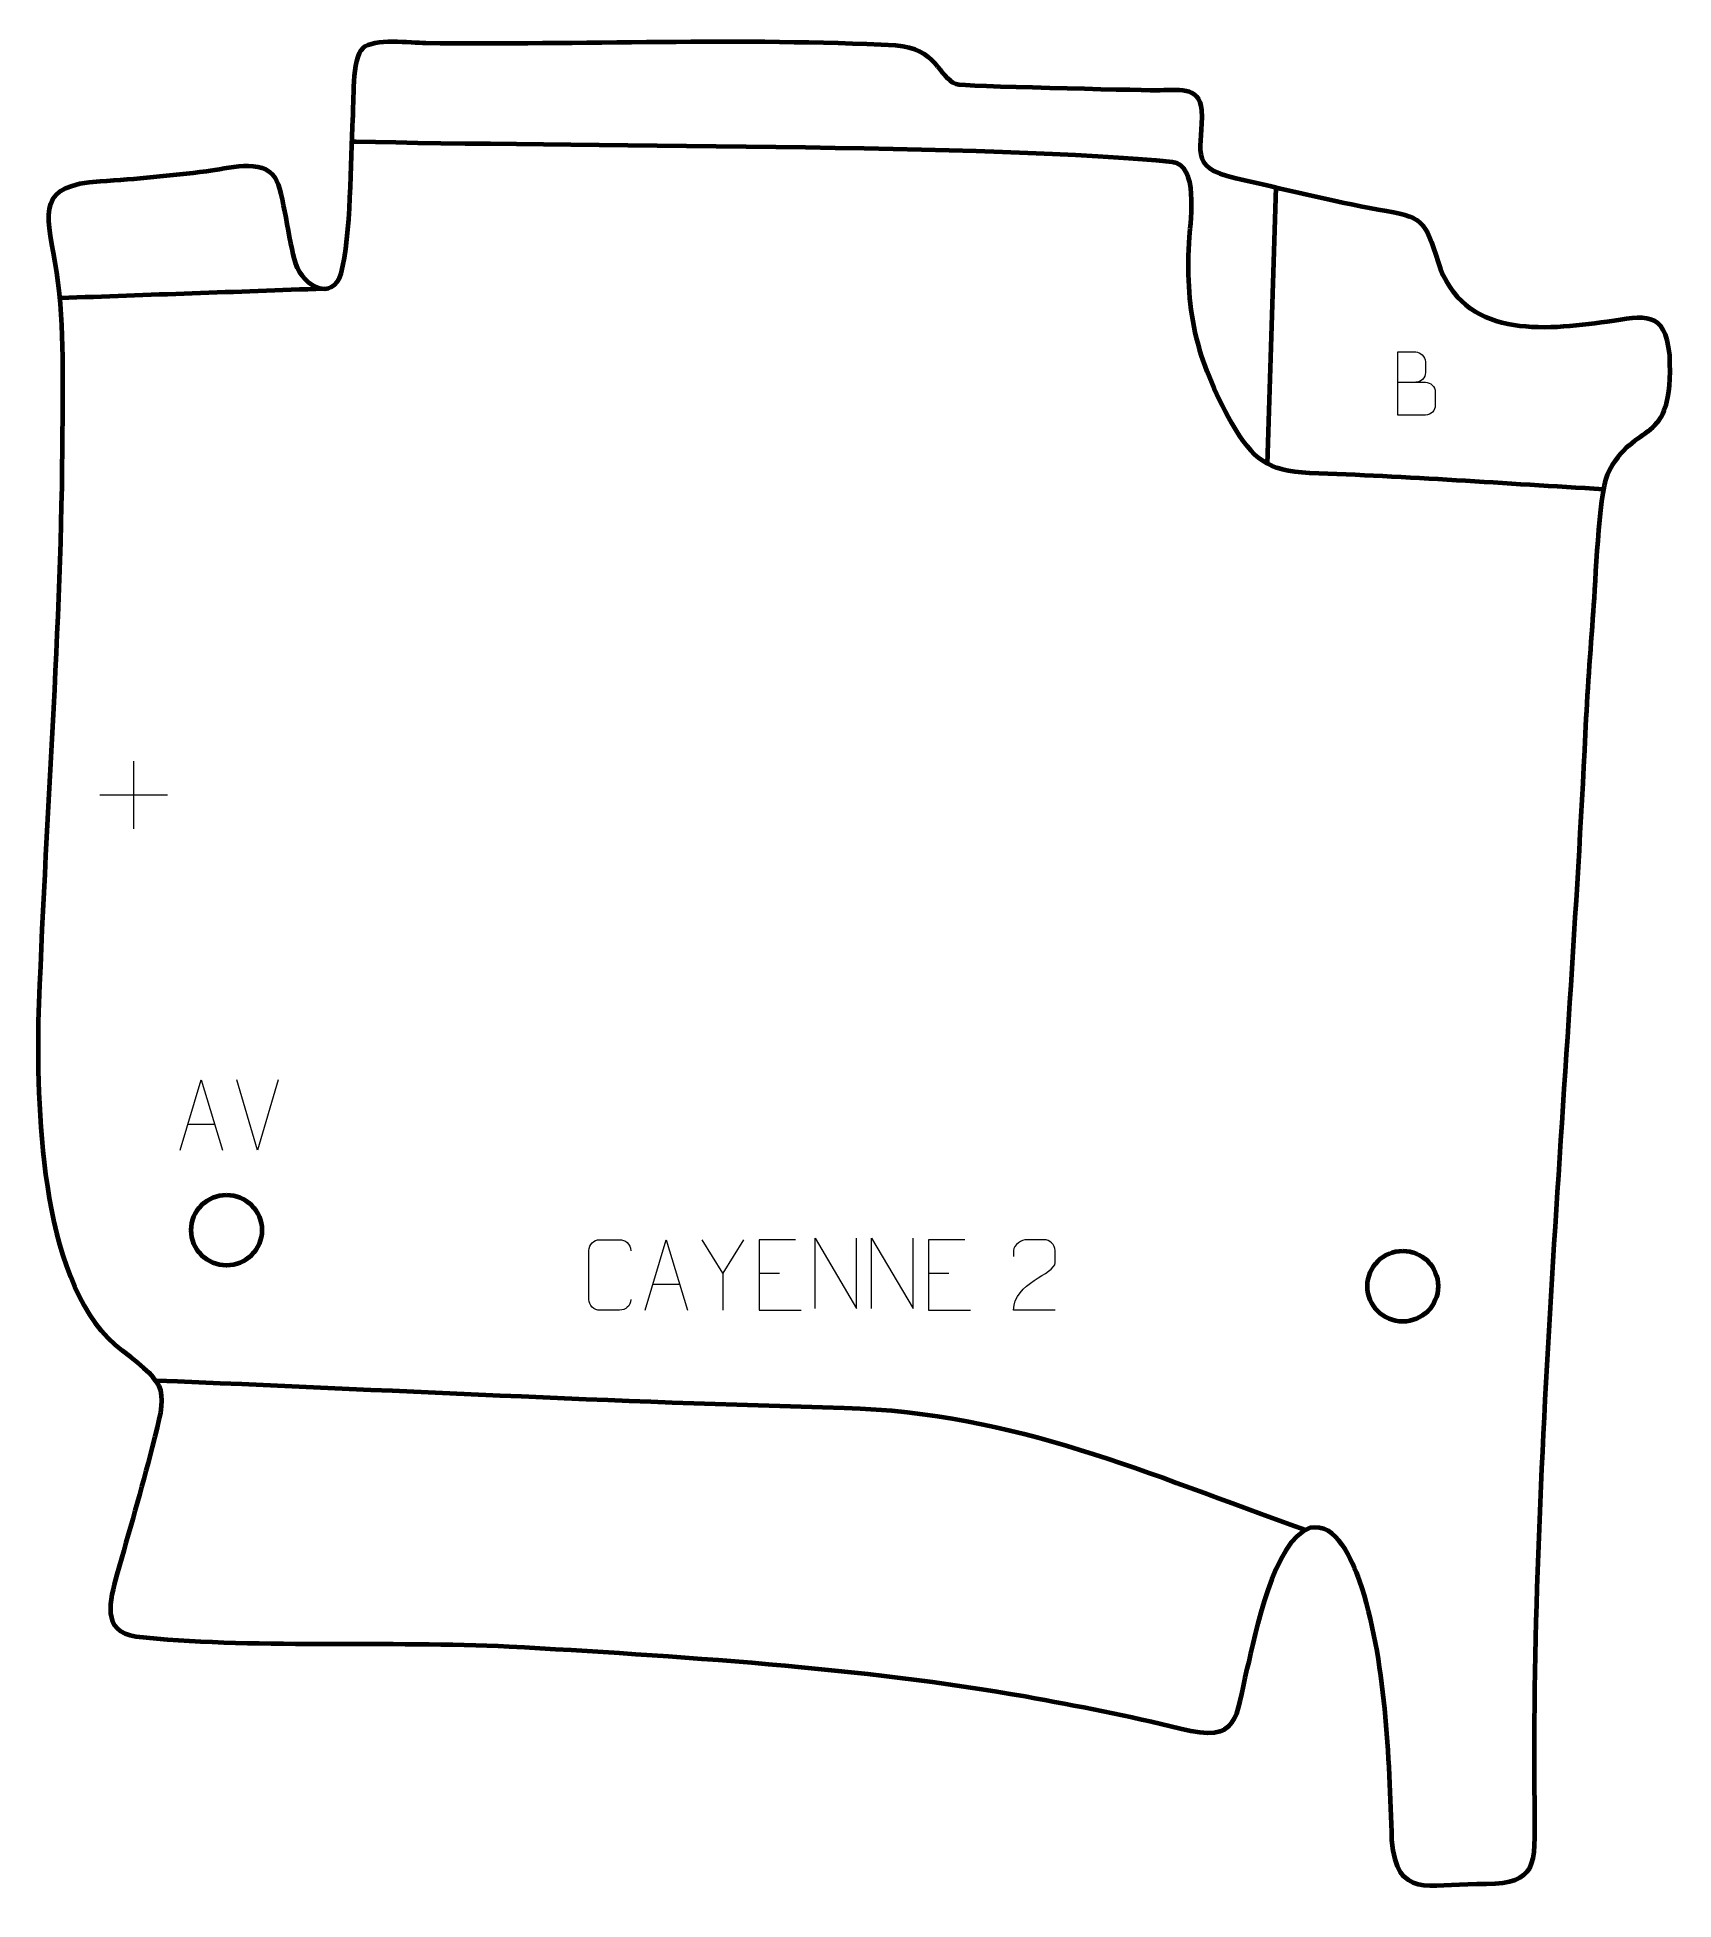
# Model space of a CAD drawing. Header units: millimetres. Extents: x -289 to 290, y -331 to 328.
import ezdxf

# ---------------------------------------------------------------- set-up
doc = ezdxf.new("R2010")
doc.units = ezdxf.units.MM
doc.header["$MEASUREMENT"] = 0
doc.layers.add('layer 1', color=7, linetype='Continuous')
doc.layers.add('layer 2', color=7, linetype='Continuous')

msp = doc.modelspace()

# ---------------------------------------------------------------- linework, layer by layer
at = {"layer": 'layer 1', "color": 142, "lineweight": 158}
for points, knots in [([(265.2301, 167.8827), (230.7809, 169.8752), (195.6359, 172.4149), (161.2285, 173.6326), (161.2285, 173.6326), (146.1443, 174.5689), (141.2314, 178.2519), (133.7671, 191.2835), (133.7671, 191.2835), (120.9252, 213.7034), (117.0049, 232.5885), (118.7701, 257.2825), (118.7701, 257.2825), (119.23, 263.7164), (121.9428, 282.6738), (112.6867, 283.668), (112.6867, 283.668), (53.9891, 289.9722), (-106.6257, 289.1797), (-176.1852, 290.8673), (-176.1852, 290.8673), (-176.1852, 290.8673), (-177.6855, 290.9036), (-177.6855, 290.9036)], [0, 0, 0, 0, 0.14285714, 0.14285714, 0.14285714, 0.14285714, 0.28571429, 0.28571429, 0.28571429, 0.28571429, 0.42857143, 0.42857143, 0.42857143, 0.42857143, 0.57142857, 0.57142857, 0.57142857, 0.57142857, 0.71428571, 0.71428571, 0.71428571, 0.71428571, 1, 1, 1, 1]), ([(159.7453, -200.4107), (103.3074, -180.5809), (57.8874, -159.1701), (-3.5279, -157.2403), (-3.5279, -157.2403), (-84.4724, -155.2746), (-166.1283, -150.8167), (-247.1019, -147.5874)], [0, 0, 0, 0, 0.33333333, 0.33333333, 0.33333333, 0.33333333, 1, 1, 1, 1])]:
    msp.add_open_spline(points, degree=3, knots=knots, dxfattribs=at)
for points in [[(146.3723, 176.9723), (146.3723, 176.9723), (149.4178, 274.7392), (149.4178, 274.7392)], [(-187.54, 238.8693), (-218.6569, 237.7588), (-249.7739, 236.6479), (-280.8908, 235.5377)]]:
    msp.add_open_spline(points, degree=3, dxfattribs=at)
at = {"layer": 'layer 1', "color": 250, "lineweight": 9}
for points, knots in [([(192.4432, 205.7733), (195.7022, 205.7736), (198.9616, 205.7736), (202.2213, 205.7733), (202.2213, 205.7733), (203.9906, 205.7578), (205.7135, 204.2028), (205.7135, 202.3669), (205.7135, 202.3669), (205.7132, 201.3562), (205.7132, 198.6249), (205.7135, 197.6138), (205.7135, 197.6138), (205.7294, 195.9497), (204.3481, 194.1459), (202.2687, 194.1611), (202.2687, 194.1611), (199.0087, 194.1613), (195.749, 194.1613), (192.4897, 194.1611), (192.4897, 194.1611), (192.4897, 201.6115), (192.4897, 209.0616), (192.4897, 216.5114), (192.4897, 216.5114), (194.6158, 216.5114), (196.7422, 216.5114), (198.8687, 216.5114), (198.8687, 216.5114), (200.3742, 216.5272), (202.2522, 214.816), (202.2681, 213.0583), (202.2681, 213.0583), (202.2677, 211.2077), (202.2677, 211.077), (202.2681, 209.2261), (202.2681, 209.2261), (202.2835, 207.3755), (200.6226, 205.7578), (198.8222, 205.7733)], [0, 0, 0, 0, 0.09090909, 0.09090909, 0.09090909, 0.09090909, 0.18181818, 0.18181818, 0.18181818, 0.18181818, 0.27272727, 0.27272727, 0.27272727, 0.27272727, 0.36363636, 0.36363636, 0.36363636, 0.36363636, 0.45454545, 0.45454545, 0.45454545, 0.45454545, 0.54545455, 0.54545455, 0.54545455, 0.54545455, 0.63636364, 0.63636364, 0.63636364, 0.63636364, 0.72727273, 0.72727273, 0.72727273, 0.72727273, 0.81818182, 0.81818182, 0.81818182, 0.81818182, 1, 1, 1, 1]), ([(-238.4609, -65.988), (-238.4609, -65.988), (-231.0899, -41.0345), (-231.0899, -41.0345), (-231.0899, -41.0345), (-231.0899, -41.0345), (-223.52, -65.988), (-223.52, -65.988)], [0, 0, 0, 0, 0.33333333, 0.33333333, 0.33333333, 0.33333333, 1, 1, 1, 1]), ([(-79.0154, -118.7969), (-79.1552, -121.1203), (-80.8324, -122.5999), (-82.9801, -122.6107), (-82.9801, -122.6107), (-85.312, -122.6103), (-87.6439, -122.6103), (-89.9754, -122.6107), (-89.9754, -122.6107), (-91.9004, -122.7161), (-93.8725, -120.8316), (-93.8613, -118.8143), (-93.8613, -118.8143), (-93.8609, -113.0442), (-93.8609, -107.2745), (-93.8613, -101.5052), (-93.8613, -101.5052), (-93.8571, -99.3671), (-92.1104, -97.6479), (-89.958, -97.6614), (-89.958, -97.6614), (-87.6323, -97.6614), (-85.3062, -97.6614), (-82.9801, -97.6614), (-82.9801, -97.6614), (-81.0335, -97.6259), (-79.0421, -99.1174), (-79.0154, -101.555)], [0, 0, 0, 0, 0.125, 0.125, 0.125, 0.125, 0.25, 0.25, 0.25, 0.25, 0.375, 0.375, 0.375, 0.375, 0.5, 0.5, 0.5, 0.5, 0.625, 0.625, 0.625, 0.625, 0.75, 0.75, 0.75, 0.75, 1, 1, 1, 1]), ([(-73.9089, -122.6146), (-73.9089, -122.6146), (-66.5379, -97.6611), (-66.5379, -97.6611), (-66.5379, -97.6611), (-66.5379, -97.6611), (-58.968, -122.6146), (-58.968, -122.6146)], [0, 0, 0, 0, 0.33333333, 0.33333333, 0.33333333, 0.33333333, 1, 1, 1, 1]), ([(-39.1167, -97.6611), (-39.1167, -97.6611), (-46.4391, -109.5598), (-46.4391, -109.5598), (-46.4391, -109.5598), (-46.4391, -109.5598), (-46.4384, -122.6147), (-46.4384, -122.6147)], [0, 0, 0, 0, 0.33333333, 0.33333333, 0.33333333, 0.33333333, 1, 1, 1, 1]), ([(-20.7333, -97.6801), (-20.7333, -97.6801), (-33.6072, -97.6801), (-33.6072, -97.6801), (-33.6072, -97.6801), (-33.6072, -97.6801), (-33.6072, -122.6337), (-33.6072, -122.6337), (-33.6072, -122.6337), (-33.6072, -122.6337), (-18.7414, -122.6337), (-18.7414, -122.6337)], [0, 0, 0, 0, 0.25, 0.25, 0.25, 0.25, 0.5, 0.5, 0.5, 0.5, 1, 1, 1, 1]), ([(-13.7665, -122.0365), (-13.7665, -122.0365), (-13.7665, -97.083), (-13.7665, -97.083), (-13.7665, -97.083), (-13.7665, -97.083), (0.8883, -122.0365), (0.8883, -122.0365), (0.8883, -122.0365), (0.8883, -122.0365), (0.8883, -97.083), (0.8883, -97.083)], [0, 0, 0, 0, 0.25, 0.25, 0.25, 0.25, 0.5, 0.5, 0.5, 0.5, 1, 1, 1, 1]), ([(6.2335, -122.0365), (6.2335, -122.0365), (6.2335, -97.083), (6.2335, -97.083), (6.2335, -97.083), (6.2335, -97.083), (20.8883, -122.0365), (20.8883, -122.0365), (20.8883, -122.0365), (20.8883, -122.0365), (20.8883, -97.083), (20.8883, -97.083)], [0, 0, 0, 0, 0.25, 0.25, 0.25, 0.25, 0.5, 0.5, 0.5, 0.5, 1, 1, 1, 1]), ([(39.2667, -97.6801), (39.2667, -97.6801), (26.3928, -97.6801), (26.3928, -97.6801), (26.3928, -97.6801), (26.3928, -97.6801), (26.3928, -122.6337), (26.3928, -122.6337), (26.3928, -122.6337), (26.3928, -122.6337), (41.2586, -122.6337), (41.2586, -122.6337)], [0, 0, 0, 0, 0.25, 0.25, 0.25, 0.25, 0.5, 0.5, 0.5, 0.5, 1, 1, 1, 1]), ([(71.1971, -122.644), (66.2827, -122.6437), (61.3683, -122.6437), (56.4542, -122.644), (56.4542, -122.644), (56.4542, -112.7117), (71.1052, -110.0705), (71.1971, -105.7602), (71.1971, -105.7602), (71.1968, -104.3361), (71.1968, -102.9124), (71.1971, -101.4891), (71.1971, -101.4891), (71.1802, -99.412), (69.0574, -97.6872), (67.3864, -97.6699), (67.3864, -97.6699), (65.3132, -97.6703), (63.2403, -97.6703), (61.1679, -97.6699), (61.1679, -97.6699), (59.3458, -97.6534), (56.5211, -99.4455), (56.4542, -101.5391), (56.4542, -101.5391), (56.4542, -101.5391), (56.4542, -103.5939), (56.4542, -103.5939)], [0, 0, 0, 0, 0.125, 0.125, 0.125, 0.125, 0.25, 0.25, 0.25, 0.25, 0.375, 0.375, 0.375, 0.375, 0.5, 0.5, 0.5, 0.5, 0.625, 0.625, 0.625, 0.625, 0.75, 0.75, 0.75, 0.75, 1, 1, 1, 1])]:
    msp.add_open_spline(points, degree=3, knots=knots, dxfattribs=at)
for points in [[(-254.9791, 71.7123), (-254.9791, 71.7123), (-254.9791, 47.7344), (-254.9791, 47.7344)], [(-266.968, 59.7233), (-266.968, 59.7233), (-242.9901, 59.7233), (-242.9901, 59.7233)], [(-211.1014, -65.9953), (-211.1014, -65.9953), (-218.4232, -41.0417), (-218.4232, -41.0417)], [(-203.7794, -41.0417), (-203.7794, -41.0417), (-211.1013, -65.9953), (-211.1013, -65.9953)], [(-235.7383, -56.7386), (-235.7383, -56.7386), (-226.2426, -56.7386), (-226.2426, -56.7386)], [(-46.4391, -109.5598), (-46.4391, -109.5598), (-53.76, -97.6611), (-53.76, -97.6611)], [(-33.6072, -109.5598), (-33.6072, -109.5598), (-26.4391, -109.5598), (-26.4391, -109.5598)], [(26.3928, -109.5598), (26.3928, -109.5598), (33.5609, -109.5598), (33.5609, -109.5598)], [(-71.1863, -113.3652), (-71.1863, -113.3652), (-61.6906, -113.3652), (-61.6906, -113.3652)]]:
    msp.add_open_spline(points, degree=3, dxfattribs=at)
at = {"layer": 'layer 2', "color": 242, "lineweight": 158}
msp.add_open_spline([(-288.6255, -20.4603), (-289.0955, -53.5563), (-287.6235, -115.3348), (-258.9457, -137.0482), (-258.9457, -137.0482), (-242.2312, -149.7035), (-243.1109, -150.4843), (-248.2582, -170.9529), (-248.2582, -170.9529), (-252.1858, -186.2213), (-256.5518, -201.0242), (-260.7667, -216.1689), (-260.7667, -216.1689), (-263.2988, -225.2673), (-266.4229, -236.5097), (-254.0981, -238.1905), (-254.0981, -238.1905), (-215.7035, -242.6083), (-163.0204, -239.6105), (-122.1111, -241.7331), (-122.1111, -241.7331), (-64.6775, -244.9023), (4.3383, -249.343), (60.5378, -259.3722), (60.5378, -259.3722), (79.1713, -262.7259), (97.1711, -266.2576), (115.5636, -270.8082), (115.5636, -270.8082), (136.5633, -276.0038), (134.88, -266.9834), (139.0799, -249.5931), (139.0799, -249.5931), (142.0738, -237.3334), (148.278, -204.0853), (161.4286, -199.6717), (161.4286, -199.6717), (170.8033, -197.5817), (176.3677, -211.4721), (178.958, -218.3293), (178.958, -218.3293), (188.39, -246.2716), (189.3931, -280.71), (190.3845, -310.117), (190.3845, -310.117), (192.2079, -331.2598), (203.374, -325.6738), (220.4211, -325.7915), (220.4211, -325.7915), (240.1276, -325.9274), (241.1336, -321.6815), (240.8646, -302.8842), (240.8646, -302.8842), (239.1198, -180.9697), (252.9214, -42.6007), (258.7724, 81.3907), (258.7724, 81.3907), (259.4591, 95.9415), (260.5301, 110.2901), (261.6269, 124.815), (261.6269, 124.815), (262.3799, 134.9199), (263.508, 165.347), (266.5077, 172.9827), (266.5077, 172.9827), (276.3319, 193.4515), (290.1312, 181.2251), (288.5679, 215.4204), (288.5679, 215.4204), (286.8084, 231.5772), (280.0181, 229.2629), (266.5501, 227.3093), (266.5501, 227.3093), (243.9327, 224.1154), (215.3391, 221.344), (206.7346, 248.258), (206.7346, 248.258), (201.8949, 263.3962), (201.6661, 264.1994), (185.5671, 266.9811), (185.5671, 266.9811), (168.7604, 269.8849), (151.8343, 274.3313), (135.1062, 278.0119), (135.1062, 278.0119), (117.29, 281.932), (123.9189, 288.7403), (122.9745, 302.0308), (122.9745, 302.0308), (122.3365, 311.009), (114.3682, 309.1521), (106.9509, 309.1806), (106.9509, 309.1806), (98.8678, 309.2558), (38.2712, 310.5442), (36.0426, 311.3624), (36.0426, 311.3624), (30.0714, 313.5552), (29.202, 324.256), (14.6587, 325.0293), (14.6587, 325.0293), (-39.0302, 327.8839), (-97.2635, 325.2014), (-151.5838, 325.8924), (-151.5838, 325.8924), (-156.906, 325.9601), (-170.1059, 327.6261), (-173.7741, 324.14), (-173.7741, 324.14), (-177.7266, 320.3838), (-176.994, 304.769), (-177.3378, 298.9122), (-177.3378, 298.9122), (-178.1836, 284.246), (-177.9417, 257.5515), (-181.5079, 244.3198), (-181.5079, 244.3198), (-184.6389, 234.6046), (-194.6052, 239.1971), (-197.7022, 247.7895), (-197.7022, 247.7895), (-200.1676, 255.3435), (-201.9945, 273.5088), (-204.9032, 278.1118), (-204.9032, 278.1118), (-209.4007, 285.2294), (-221.961, 281.417), (-229.183, 280.5095), (-229.183, 280.5095), (-241.996, 278.9437), (-253.9373, 277.7821), (-266.8233, 276.9543), (-266.8233, 276.9543), (-288.9593, 275.5324), (-285.9933, 266.6987), (-282.7157, 248.2049), (-282.7157, 248.2049), (-279.4249, 228.9923), (-280.0409, 207.9767), (-280.1115, 188.4095), (-280.1115, 188.4095), (-280.3628, 118.781), (-286.2853, 49.1362), (-288.6255, -20.4603)], degree=3, knots=[0, 0, 0, 0, 0.02702703, 0.02702703, 0.02702703, 0.02702703, 0.05405405, 0.05405405, 0.05405405, 0.05405405, 0.08108108, 0.08108108, 0.08108108, 0.08108108, 0.10810811, 0.10810811, 0.10810811, 0.10810811, 0.13513514, 0.13513514, 0.13513514, 0.13513514, 0.16216216, 0.16216216, 0.16216216, 0.16216216, 0.18918919, 0.18918919, 0.18918919, 0.18918919, 0.21621622, 0.21621622, 0.21621622, 0.21621622, 0.24324324, 0.24324324, 0.24324324, 0.24324324, 0.27027027, 0.27027027, 0.27027027, 0.27027027, 0.2972973, 0.2972973, 0.2972973, 0.2972973, 0.32432432, 0.32432432, 0.32432432, 0.32432432, 0.35135135, 0.35135135, 0.35135135, 0.35135135, 0.37837838, 0.37837838, 0.37837838, 0.37837838, 0.40540541, 0.40540541, 0.40540541, 0.40540541, 0.43243243, 0.43243243, 0.43243243, 0.43243243, 0.45945946, 0.45945946, 0.45945946, 0.45945946, 0.48648649, 0.48648649, 0.48648649, 0.48648649, 0.51351351, 0.51351351, 0.51351351, 0.51351351, 0.54054054, 0.54054054, 0.54054054, 0.54054054, 0.56756757, 0.56756757, 0.56756757, 0.56756757, 0.59459459, 0.59459459, 0.59459459, 0.59459459, 0.62162162, 0.62162162, 0.62162162, 0.62162162, 0.64864865, 0.64864865, 0.64864865, 0.64864865, 0.67567568, 0.67567568, 0.67567568, 0.67567568, 0.7027027, 0.7027027, 0.7027027, 0.7027027, 0.72972973, 0.72972973, 0.72972973, 0.72972973, 0.75675676, 0.75675676, 0.75675676, 0.75675676, 0.78378378, 0.78378378, 0.78378378, 0.78378378, 0.81081081, 0.81081081, 0.81081081, 0.81081081, 0.83783784, 0.83783784, 0.83783784, 0.83783784, 0.86486486, 0.86486486, 0.86486486, 0.86486486, 0.89189189, 0.89189189, 0.89189189, 0.89189189, 0.91891892, 0.91891892, 0.91891892, 0.91891892, 0.94594595, 0.94594595, 0.94594595, 0.94594595, 1, 1, 1, 1], dxfattribs=at)
at = {"layer": 'layer 2', "color": 142, "lineweight": 200}
for points in [[(-222.0986, -81.7888), (-229.0021, -81.7888), (-234.5985, -87.3852), (-234.5985, -94.2887), (-234.5985, -94.2887), (-234.5986, -101.1923), (-229.0021, -106.7887), (-222.0986, -106.7887), (-222.0986, -106.7887), (-215.195, -106.7888), (-209.5986, -101.1924), (-209.5986, -94.2888), (-209.5986, -94.2888), (-209.5985, -87.3852), (-215.195, -81.7888), (-222.0986, -81.7888)], [(-222.0986, -81.7888), (-229.0021, -81.7888), (-234.5985, -87.3852), (-234.5985, -94.2887), (-234.5985, -94.2887), (-234.5986, -101.1923), (-229.0021, -106.7887), (-222.0986, -106.7888), (-222.0986, -106.7888), (-215.195, -106.7888), (-209.5986, -101.1924), (-209.5986, -94.2888), (-209.5986, -94.2888), (-209.5985, -87.3852), (-215.195, -81.7888), (-222.0986, -81.7888)], [(-222.0986, -81.7888), (-229.0021, -81.7888), (-234.5985, -87.3852), (-234.5985, -94.2888), (-234.5985, -94.2888), (-234.5986, -101.1923), (-229.0021, -106.7888), (-222.0986, -106.7888), (-222.0986, -106.7888), (-215.195, -106.7888), (-209.5986, -101.1924), (-209.5986, -94.2888), (-209.5986, -94.2888), (-209.5985, -87.3852), (-215.195, -81.7888), (-222.0986, -81.7888)], [(-222.0986, -81.7888), (-229.0021, -81.7888), (-234.5985, -87.3852), (-234.5985, -94.2888), (-234.5985, -94.2888), (-234.5986, -101.1923), (-229.0021, -106.7888), (-222.0986, -106.7888), (-222.0986, -106.7888), (-215.195, -106.7888), (-209.5986, -101.1924), (-209.5986, -94.2888), (-209.5986, -94.2888), (-209.5985, -87.3853), (-215.195, -81.7888), (-222.0986, -81.7888)], [(-222.0986, -81.7888), (-229.0021, -81.7888), (-234.5985, -87.3852), (-234.5985, -94.2888), (-234.5985, -94.2888), (-234.5986, -101.1923), (-229.0021, -106.7888), (-222.0986, -106.7888), (-222.0986, -106.7888), (-215.195, -106.7888), (-209.5986, -101.1924), (-209.5986, -94.2889), (-209.5986, -94.2889), (-209.5985, -87.3853), (-215.195, -81.7888), (-222.0986, -81.7888)], [(-222.0986, -81.7888), (-229.0021, -81.7888), (-234.5985, -87.3852), (-234.5985, -94.2888), (-234.5985, -94.2888), (-234.5986, -101.1924), (-229.0021, -106.7888), (-222.0986, -106.7888), (-222.0986, -106.7888), (-215.195, -106.7888), (-209.5986, -101.1924), (-209.5986, -94.2889), (-209.5986, -94.2889), (-209.5985, -87.3853), (-215.195, -81.7888), (-222.0986, -81.7888)], [(-222.0986, -81.7888), (-229.0021, -81.7888), (-234.5985, -87.3853), (-234.5985, -94.2888), (-234.5985, -94.2888), (-234.5986, -101.1924), (-229.0021, -106.7888), (-222.0986, -106.7888), (-222.0986, -106.7888), (-215.195, -106.7888), (-209.5986, -101.1924), (-209.5986, -94.2889), (-209.5986, -94.2889), (-209.5985, -87.3853), (-215.195, -81.7888), (-222.0986, -81.7888)], [(-222.0986, -81.7888), (-229.0021, -81.7888), (-234.5985, -87.3853), (-234.5985, -94.2888), (-234.5985, -94.2888), (-234.5986, -101.1924), (-229.0021, -106.7888), (-222.0986, -106.7888), (-222.0986, -106.7888), (-215.195, -106.7889), (-209.5986, -101.1924), (-209.5986, -94.2889), (-209.5986, -94.2889), (-209.5985, -87.3853), (-215.195, -81.7888), (-222.0986, -81.7888)], [(-222.0986, -81.7889), (-229.0021, -81.7889), (-234.5985, -87.3853), (-234.5985, -94.2888), (-234.5985, -94.2888), (-234.5986, -101.1924), (-229.0021, -106.7888), (-222.0986, -106.7889), (-222.0986, -106.7889), (-215.195, -106.7889), (-209.5986, -101.1925), (-209.5986, -94.2889), (-209.5986, -94.2889), (-209.5985, -87.3853), (-215.195, -81.7889), (-222.0986, -81.7889)], [(-222.0986, -81.7889), (-229.0021, -81.7889), (-234.5985, -87.3853), (-234.5985, -94.2889), (-234.5985, -94.2889), (-234.5986, -101.1924), (-229.0021, -106.7889), (-222.0986, -106.7889), (-222.0986, -106.7889), (-215.195, -106.7889), (-209.5986, -101.1925), (-209.5986, -94.2889), (-209.5986, -94.2889), (-209.5985, -87.3853), (-215.195, -81.7889), (-222.0986, -81.7889)], [(-222.0986, -81.7889), (-229.0021, -81.7889), (-234.5985, -87.3853), (-234.5985, -94.2889), (-234.5985, -94.2889), (-234.5986, -101.1924), (-229.0021, -106.7889), (-222.0986, -106.7889), (-222.0986, -106.7889), (-215.195, -106.7889), (-209.5986, -101.1925), (-209.5986, -94.2889), (-209.5986, -94.2889), (-209.5985, -87.3854), (-215.195, -81.7889), (-222.0986, -81.7889)], [(-222.0986, -81.7889), (-229.0021, -81.7889), (-234.5985, -87.3853), (-234.5985, -94.2889), (-234.5985, -94.2889), (-234.5986, -101.1924), (-229.0021, -106.7889), (-222.0986, -106.7889), (-222.0986, -106.7889), (-215.195, -106.7889), (-209.5986, -101.1925), (-209.5986, -94.2889), (-209.5986, -94.2889), (-209.5985, -87.3854), (-215.195, -81.7889), (-222.0986, -81.7889)], [(-222.0986, -81.7889), (-229.0021, -81.7889), (-234.5985, -87.3853), (-234.5985, -94.2889), (-234.5985, -94.2889), (-234.5986, -101.1924), (-229.0021, -106.7889), (-222.0986, -106.7889), (-222.0986, -106.7889), (-215.195, -106.7889), (-209.5986, -101.1925), (-209.5986, -94.289), (-209.5986, -94.289), (-209.5985, -87.3854), (-215.195, -81.7889), (-222.0986, -81.7889)], [(-222.0986, -81.7889), (-229.0021, -81.7889), (-234.5985, -87.3854), (-234.5985, -94.2889), (-234.5985, -94.2889), (-234.5986, -101.1925), (-229.0021, -106.7889), (-222.0986, -106.7889), (-222.0986, -106.7889), (-215.195, -106.7889), (-209.5986, -101.1925), (-209.5986, -94.289), (-209.5986, -94.289), (-209.5985, -87.3854), (-215.195, -81.7889), (-222.0986, -81.7889)], [(-222.0986, -81.7889), (-229.0021, -81.7889), (-234.5985, -87.3854), (-234.5985, -94.2889), (-234.5985, -94.2889), (-234.5986, -101.1925), (-229.0021, -106.7889), (-222.0986, -106.7889), (-222.0986, -106.7889), (-215.195, -106.789), (-209.5986, -101.1925), (-209.5986, -94.289), (-209.5986, -94.289), (-209.5985, -87.3854), (-215.195, -81.7889), (-222.0986, -81.7889)], [(-222.0986, -81.7889), (-229.0021, -81.7889), (-234.5985, -87.3854), (-234.5985, -94.2889), (-234.5985, -94.2889), (-234.5986, -101.1925), (-229.0021, -106.7889), (-222.0986, -106.7889), (-222.0986, -106.7889), (-215.195, -106.789), (-209.5986, -101.1926), (-209.5986, -94.289), (-209.5986, -94.289), (-209.5985, -87.3854), (-215.195, -81.7889), (-222.0986, -81.7889)], [(-222.0986, -81.789), (-229.0021, -81.789), (-234.5985, -87.3854), (-234.5985, -94.2889), (-234.5985, -94.2889), (-234.5986, -101.1925), (-229.0021, -106.7889), (-222.0986, -106.789), (-222.0986, -106.789), (-215.195, -106.789), (-209.5986, -101.1926), (-209.5986, -94.289), (-209.5986, -94.289), (-209.5985, -87.3854), (-215.195, -81.789), (-222.0986, -81.789)], [(-222.0986, -81.789), (-229.0021, -81.789), (-234.5985, -87.3854), (-234.5985, -94.289), (-234.5985, -94.289), (-234.5986, -101.1925), (-229.0021, -106.789), (-222.0986, -106.789), (-222.0986, -106.789), (-215.195, -106.789), (-209.5986, -101.1926), (-209.5986, -94.289), (-209.5986, -94.289), (-209.5985, -87.3854), (-215.195, -81.789), (-222.0986, -81.789)], [(-222.0986, -81.789), (-229.0021, -81.789), (-234.5985, -87.3854), (-234.5985, -94.289), (-234.5985, -94.289), (-234.5986, -101.1925), (-229.0021, -106.789), (-222.0986, -106.789), (-222.0986, -106.789), (-215.195, -106.789), (-209.5986, -101.1926), (-209.5986, -94.289), (-209.5986, -94.289), (-209.5985, -87.3855), (-215.195, -81.789), (-222.0986, -81.789)], [(-222.0986, -81.789), (-229.0021, -81.789), (-234.5985, -87.3854), (-234.5985, -94.289), (-234.5985, -94.289), (-234.5986, -101.1925), (-229.0021, -106.789), (-222.0986, -106.789), (-222.0986, -106.789), (-215.195, -106.789), (-209.5986, -101.1926), (-209.5986, -94.2891), (-209.5986, -94.2891), (-209.5985, -87.3855), (-215.195, -81.789), (-222.0986, -81.789)], [(-222.0986, -81.789), (-229.0021, -81.789), (-234.5985, -87.3854), (-234.5985, -94.289), (-234.5985, -94.289), (-234.5986, -101.1926), (-229.0021, -106.789), (-222.0986, -106.789), (-222.0986, -106.789), (-215.195, -106.789), (-209.5986, -101.1926), (-209.5986, -94.2891), (-209.5986, -94.2891), (-209.5985, -87.3855), (-215.195, -81.789), (-222.0986, -81.789)], [(194.2237, -101.6331), (187.3201, -101.6331), (181.7237, -107.2295), (181.7237, -114.133), (181.7237, -114.133), (181.7236, -121.0366), (187.3201, -126.633), (194.2236, -126.633), (194.2236, -126.633), (201.1272, -126.6331), (206.7236, -121.0367), (206.7236, -114.1331), (206.7236, -114.1331), (206.7237, -107.2295), (201.1272, -101.6331), (194.2237, -101.6331)], [(194.2237, -101.6331), (187.3201, -101.6331), (181.7237, -107.2295), (181.7237, -114.133), (181.7237, -114.133), (181.7236, -121.0366), (187.3201, -126.633), (194.2236, -126.6331), (194.2236, -126.6331), (201.1272, -126.6331), (206.7236, -121.0367), (206.7236, -114.1331), (206.7236, -114.1331), (206.7237, -107.2295), (201.1272, -101.6331), (194.2237, -101.6331)], [(194.2237, -101.6331), (187.3201, -101.6331), (181.7237, -107.2295), (181.7237, -114.1331), (181.7237, -114.1331), (181.7236, -121.0366), (187.3201, -126.6331), (194.2236, -126.6331), (194.2236, -126.6331), (201.1272, -126.6331), (206.7236, -121.0367), (206.7236, -114.1331), (206.7236, -114.1331), (206.7237, -107.2295), (201.1272, -101.6331), (194.2237, -101.6331)], [(194.2237, -101.6331), (187.3201, -101.6331), (181.7237, -107.2295), (181.7237, -114.1331), (181.7237, -114.1331), (181.7236, -121.0366), (187.3201, -126.6331), (194.2236, -126.6331), (194.2236, -126.6331), (201.1272, -126.6331), (206.7236, -121.0367), (206.7236, -114.1331), (206.7236, -114.1331), (206.7237, -107.2296), (201.1272, -101.6331), (194.2237, -101.6331)], [(194.2237, -101.6331), (187.3201, -101.6331), (181.7237, -107.2295), (181.7237, -114.1331), (181.7237, -114.1331), (181.7236, -121.0366), (187.3201, -126.6331), (194.2236, -126.6331), (194.2236, -126.6331), (201.1272, -126.6331), (206.7236, -121.0367), (206.7236, -114.1332), (206.7236, -114.1332), (206.7237, -107.2296), (201.1272, -101.6331), (194.2237, -101.6331)], [(194.2237, -101.6331), (187.3201, -101.6331), (181.7237, -107.2295), (181.7237, -114.1331), (181.7237, -114.1331), (181.7236, -121.0367), (187.3201, -126.6331), (194.2236, -126.6331), (194.2236, -126.6331), (201.1272, -126.6331), (206.7236, -121.0367), (206.7236, -114.1332), (206.7236, -114.1332), (206.7237, -107.2296), (201.1272, -101.6331), (194.2237, -101.6331)], [(194.2237, -101.6331), (187.3201, -101.6331), (181.7237, -107.2296), (181.7237, -114.1331), (181.7237, -114.1331), (181.7236, -121.0367), (187.3201, -126.6331), (194.2236, -126.6331), (194.2236, -126.6331), (201.1272, -126.6331), (206.7236, -121.0367), (206.7236, -114.1332), (206.7236, -114.1332), (206.7237, -107.2296), (201.1272, -101.6331), (194.2237, -101.6331)], [(194.2237, -101.6331), (187.3201, -101.6331), (181.7237, -107.2296), (181.7237, -114.1331), (181.7237, -114.1331), (181.7236, -121.0367), (187.3201, -126.6331), (194.2236, -126.6331), (194.2236, -126.6331), (201.1272, -126.6332), (206.7236, -121.0367), (206.7236, -114.1332), (206.7236, -114.1332), (206.7237, -107.2296), (201.1272, -101.6331), (194.2237, -101.6331)], [(194.2237, -101.6332), (187.3201, -101.6332), (181.7237, -107.2296), (181.7237, -114.1331), (181.7237, -114.1331), (181.7236, -121.0367), (187.3201, -126.6331), (194.2236, -126.6332), (194.2236, -126.6332), (201.1272, -126.6332), (206.7236, -121.0368), (206.7236, -114.1332), (206.7236, -114.1332), (206.7237, -107.2296), (201.1272, -101.6332), (194.2237, -101.6332)], [(194.2237, -101.6332), (187.3201, -101.6332), (181.7237, -107.2296), (181.7237, -114.1332), (181.7237, -114.1332), (181.7236, -121.0367), (187.3201, -126.6332), (194.2236, -126.6332), (194.2236, -126.6332), (201.1272, -126.6332), (206.7236, -121.0368), (206.7236, -114.1332), (206.7236, -114.1332), (206.7237, -107.2296), (201.1272, -101.6332), (194.2237, -101.6332)], [(194.2237, -101.6332), (187.3201, -101.6332), (181.7237, -107.2296), (181.7237, -114.1332), (181.7237, -114.1332), (181.7236, -121.0367), (187.3201, -126.6332), (194.2236, -126.6332), (194.2236, -126.6332), (201.1272, -126.6332), (206.7236, -121.0368), (206.7236, -114.1332), (206.7236, -114.1332), (206.7237, -107.2297), (201.1272, -101.6332), (194.2237, -101.6332)], [(194.2237, -101.6332), (187.3201, -101.6332), (181.7237, -107.2296), (181.7237, -114.1332), (181.7237, -114.1332), (181.7236, -121.0367), (187.3201, -126.6332), (194.2236, -126.6332), (194.2236, -126.6332), (201.1272, -126.6332), (206.7236, -121.0368), (206.7236, -114.1332), (206.7236, -114.1332), (206.7237, -107.2297), (201.1272, -101.6332), (194.2237, -101.6332)], [(194.2237, -101.6332), (187.3201, -101.6332), (181.7237, -107.2296), (181.7237, -114.1332), (181.7237, -114.1332), (181.7236, -121.0367), (187.3201, -126.6332), (194.2236, -126.6332), (194.2236, -126.6332), (201.1272, -126.6332), (206.7236, -121.0368), (206.7236, -114.1333), (206.7236, -114.1333), (206.7237, -107.2297), (201.1272, -101.6332), (194.2237, -101.6332)], [(194.2237, -101.6332), (187.3201, -101.6332), (181.7237, -107.2297), (181.7237, -114.1332), (181.7237, -114.1332), (181.7236, -121.0368), (187.3201, -126.6332), (194.2236, -126.6332), (194.2236, -126.6332), (201.1272, -126.6332), (206.7236, -121.0368), (206.7236, -114.1333), (206.7236, -114.1333), (206.7237, -107.2297), (201.1272, -101.6332), (194.2237, -101.6332)], [(194.2237, -101.6332), (187.3201, -101.6332), (181.7237, -107.2297), (181.7237, -114.1332), (181.7237, -114.1332), (181.7236, -121.0368), (187.3201, -126.6332), (194.2236, -126.6332), (194.2236, -126.6332), (201.1272, -126.6333), (206.7236, -121.0368), (206.7236, -114.1333), (206.7236, -114.1333), (206.7237, -107.2297), (201.1272, -101.6332), (194.2237, -101.6332)], [(194.2237, -101.6332), (187.3201, -101.6332), (181.7237, -107.2297), (181.7237, -114.1332), (181.7237, -114.1332), (181.7236, -121.0368), (187.3201, -126.6332), (194.2236, -126.6332), (194.2236, -126.6332), (201.1272, -126.6333), (206.7236, -121.0369), (206.7236, -114.1333), (206.7236, -114.1333), (206.7237, -107.2297), (201.1272, -101.6332), (194.2237, -101.6332)], [(194.2237, -101.6333), (187.3201, -101.6333), (181.7237, -107.2297), (181.7237, -114.1332), (181.7237, -114.1332), (181.7236, -121.0368), (187.3201, -126.6332), (194.2236, -126.6333), (194.2236, -126.6333), (201.1272, -126.6333), (206.7236, -121.0369), (206.7236, -114.1333), (206.7236, -114.1333), (206.7237, -107.2297), (201.1272, -101.6333), (194.2237, -101.6333)], [(194.2237, -101.6333), (187.3201, -101.6333), (181.7237, -107.2297), (181.7237, -114.1333), (181.7237, -114.1333), (181.7236, -121.0368), (187.3201, -126.6333), (194.2236, -126.6333), (194.2236, -126.6333), (201.1272, -126.6333), (206.7236, -121.0369), (206.7236, -114.1333), (206.7236, -114.1333), (206.7237, -107.2297), (201.1272, -101.6333), (194.2237, -101.6333)], [(194.2237, -101.6333), (187.3201, -101.6333), (181.7237, -107.2297), (181.7237, -114.1333), (181.7237, -114.1333), (181.7236, -121.0368), (187.3201, -126.6333), (194.2236, -126.6333), (194.2236, -126.6333), (201.1272, -126.6333), (206.7236, -121.0369), (206.7236, -114.1333), (206.7236, -114.1333), (206.7237, -107.2298), (201.1272, -101.6333), (194.2237, -101.6333)], [(194.2237, -101.6333), (187.3201, -101.6333), (181.7237, -107.2297), (181.7237, -114.1333), (181.7237, -114.1333), (181.7236, -121.0368), (187.3201, -126.6333), (194.2236, -126.6333), (194.2236, -126.6333), (201.1272, -126.6333), (206.7236, -121.0369), (206.7236, -114.1334), (206.7236, -114.1334), (206.7237, -107.2298), (201.1272, -101.6333), (194.2237, -101.6333)], [(194.2237, -101.6333), (187.3201, -101.6333), (181.7237, -107.2297), (181.7237, -114.1333), (181.7237, -114.1333), (181.7236, -121.0369), (187.3201, -126.6333), (194.2236, -126.6333), (194.2236, -126.6333), (201.1272, -126.6333), (206.7236, -121.0369), (206.7236, -114.1334), (206.7236, -114.1334), (206.7237, -107.2298), (201.1272, -101.6333), (194.2237, -101.6333)]]:
    msp.add_open_spline(points, degree=3, knots=[0, 0, 0, 0, 0.2, 0.2, 0.2, 0.2, 0.4, 0.4, 0.4, 0.4, 0.6, 0.6, 0.6, 0.6, 1, 1, 1, 1], dxfattribs=at)
for points in [[(-222.0986, -81.7888), (-222.0986, -81.7888), (-222.0986, -81.789), (-222.0986, -81.789)], [(-222.0986, -81.7888), (-222.0986, -81.7888), (-222.0986, -81.789), (-222.0986, -81.789)], [(-234.5985, -94.2887), (-234.5985, -94.2887), (-234.5985, -94.289), (-234.5985, -94.289)], [(-209.5986, -94.2888), (-209.5986, -94.2888), (-209.5986, -94.2891), (-209.5986, -94.2891)], [(194.2237, -101.6331), (194.2237, -101.6331), (194.2237, -101.6333), (194.2237, -101.6333)], [(194.2237, -101.6331), (194.2237, -101.6331), (194.2237, -101.6333), (194.2237, -101.6333)], [(-222.0986, -106.7887), (-222.0986, -106.7887), (-222.0986, -106.789), (-222.0986, -106.789)], [(181.7237, -114.133), (181.7237, -114.133), (181.7237, -114.1333), (181.7237, -114.1333)], [(206.7236, -114.1331), (206.7236, -114.1331), (206.7236, -114.1334), (206.7236, -114.1334)], [(194.2236, -126.633), (194.2236, -126.633), (194.2236, -126.6333), (194.2236, -126.6333)]]:
    msp.add_open_spline(points, degree=3, dxfattribs=at)

doc.saveas('drawing.dxf')
